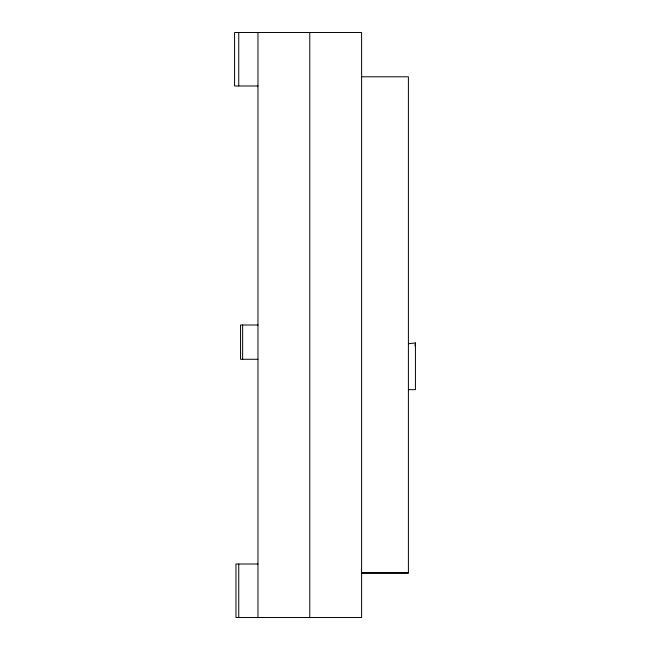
<?xml version="1.0" encoding="UTF-8"?>
<svg xmlns="http://www.w3.org/2000/svg" width="650" height="650" viewBox="0 0 650 650"><rect width="100%" height="100%" fill="white"/><g stroke="black" fill="none" stroke-linecap="round" stroke-linejoin="round"><path stroke-width="0.97" d="M414.976 345.922L415.431 342.94L408.403 343.728M361.603 76.789L408.403 76.789L408.403 573.211L361.603 573.211M257.969 85.987L234.569 85.987L234.569 32.5L361.603 32.5L361.603 617.5L235.966 617.5L235.966 564.013L257.969 564.013M257.969 325L240.557 325L240.557 359.279L257.969 359.279M408.403 389.659L415.431 389.659L415.431 342.94M361.603 572.747L408.403 572.747M309.782 32.5L309.782 617.5M257.969 32.5L257.969 617.5M242.637 325L242.637 359.279M238.753 32.5L238.753 85.987M238.753 564.013L238.753 617.5"/></g></svg>
